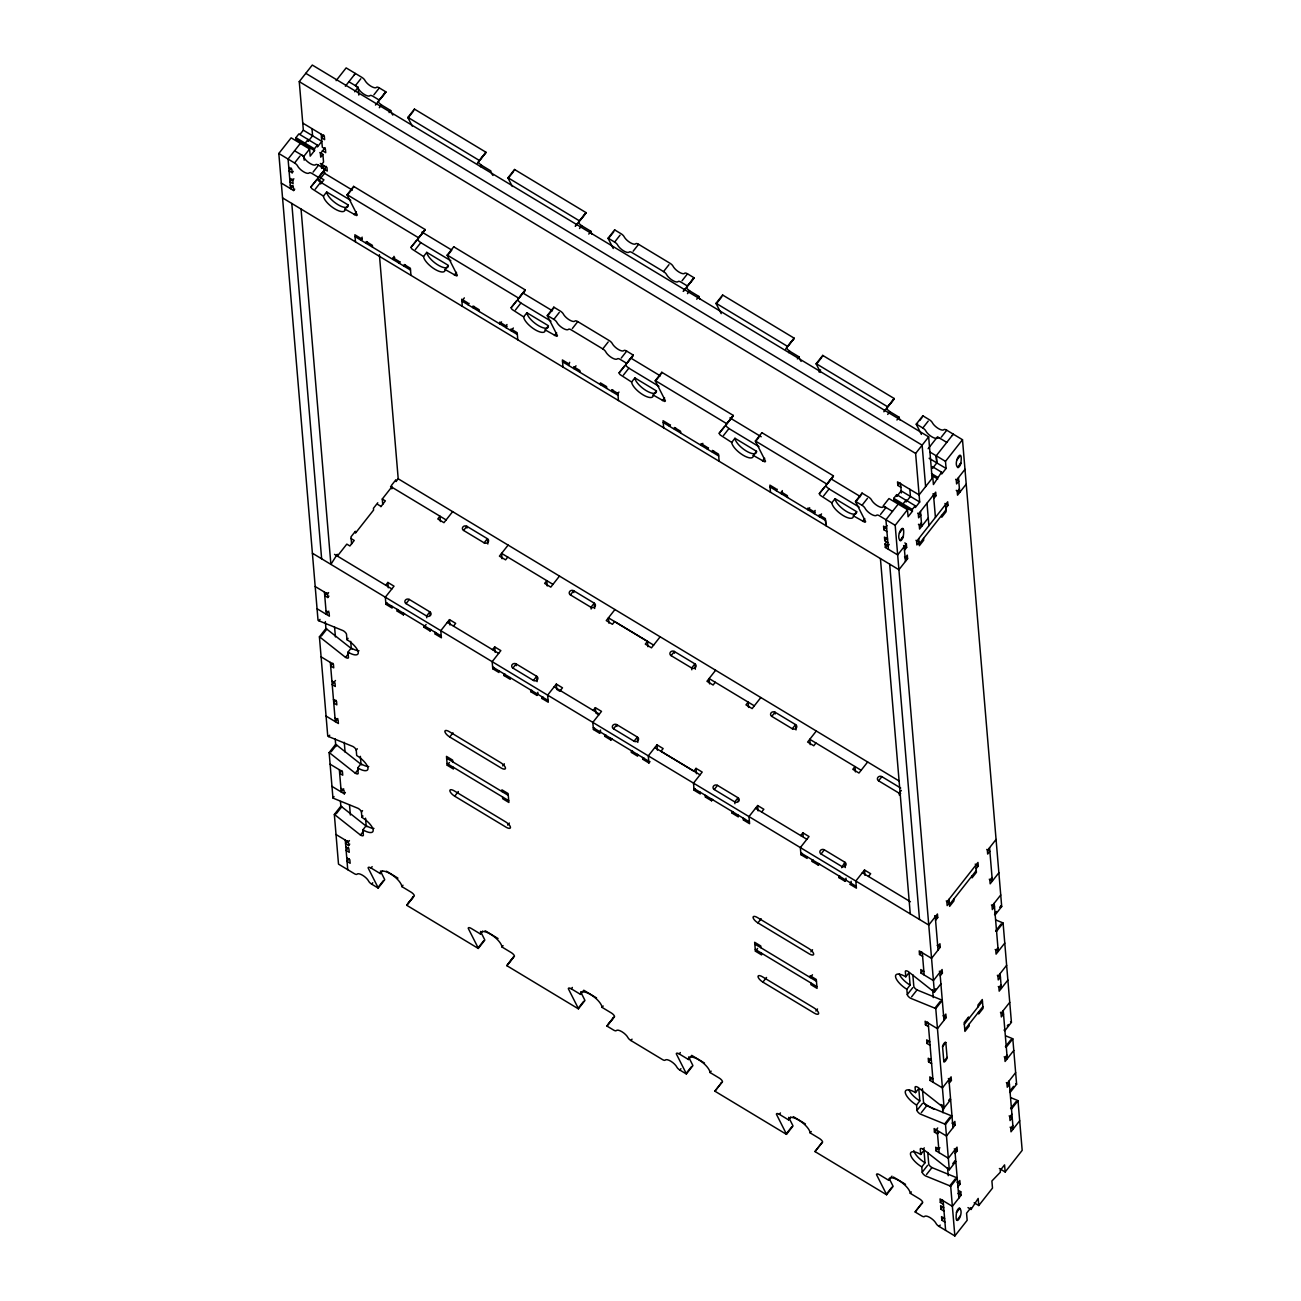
<?xml version="1.0" encoding="UTF-8"?>
<svg xmlns="http://www.w3.org/2000/svg" width="1301" height="1301" viewBox="0 0 1301 1301"><rect width="100%" height="100%" fill="white"/><g stroke="black" fill="none" stroke-linecap="round" stroke-linejoin="round"><path stroke-width="1.5" d="M354.295 74.856L355.384 73.474L345.367 86.224M952.169 435.526L953.259 434.144L936.216 455.805L936.801 462.912M902.227 537.655L903.317 536.272C905.805 518.514 895.137 535.654 900.064 540.403A2.83 0.846 -58.9 0 0 901.804 539.671A2.83 0.846 -58.9 0 0 903.317 536.272L900.064 540.403M959.764 464.49L960.854 463.107C963.342 445.349 952.69 462.489 957.601 467.254A2.83 0.846 -58.9 0 0 959.341 466.506A2.83 0.846 -58.9 0 0 960.854 463.107L957.601 467.254M300.092 134.312L303.344 130.181L299.263 81.621L312.289 65.05L928.654 436.876L932.134 478.329M352.034 649.101L326.811 629.131A3.773 1.382 38.2 0 0 325.933 628.529L319.412 636.807A3.773 1.382 38.2 0 1 320.306 637.409L345.529 657.379A3.773 1.382 38.2 0 0 348.457 657.46L348.001 652.126A13.205 4.83 38.2 0 0 358.279 652.419A13.205 4.83 38.2 0 0 346.96 639.685L346.521 634.368A3.773 1.382 38.2 0 0 343.285 630.725L318.908 620.772A3.773 1.382 38.2 0 1 318.029 620.317L278.821 153.485L291.131 137.841L300.385 143.403L288.074 159.047L290.562 188.661L293.034 185.506M336.113 80.646L346.147 67.896L361.889 77.393A3.789 1.382 38.2 0 1 364.41 79.605L364.898 80.337A7.546 2.748 38.2 0 0 370.899 86.208A7.546 2.748 38.2 0 0 376.509 87.346A3.773 1.382 38.2 0 1 379.323 87.915L385.812 91.834A3.789 1.382 38.2 0 1 385.73 92.257L380.299 99.169M300.352 143.452L309.589 149.03L310.191 156.136L314.533 150.607L296.075 139.418L295.929 137.646L298.856 133.922L308.093 139.5L308.207 141.321L312.582 135.759L311.996 128.653M308.093 139.5L305.133 143.256L305.28 145.029M278.821 153.485L294.579 162.983L299.994 156.071M360.8 78.776L355.368 85.671A3.789 1.382 38.2 0 1 357.905 87.883L358.377 88.614A7.546 2.748 38.2 0 0 364.394 94.485A7.546 2.748 38.2 0 0 370.004 95.623A3.773 1.382 38.2 0 1 372.802 96.193L379.307 100.112A3.789 1.382 38.2 0 1 379.225 100.551L375.485 105.072M291.245 168.138L289.066 170.903L292.156 172.757L293.229 171.374M304.19 160.202L303.865 156.315L309.589 149.03M354.636 91.769L358.149 87.297L348.879 81.752M323.705 135.011L321.542 137.776L324.616 139.63L324.323 136.085L302.743 123.075M314.533 150.607L314.387 148.834L317.314 145.11L308.061 139.532M292.156 179.099L289.993 181.847L293.067 183.717L292.774 180.156L293.863 178.774M325.104 147.663L320.42 153.599L320.729 157.161L322.892 154.396L319.818 152.542M281.309 183.083L293.636 190.531L294.725 189.149M313.086 172.106L318.517 165.211L325.022 169.13A3.773 1.382 38.2 0 1 324.941 169.569L319.509 176.464M373.891 94.81L379.323 87.915M323.835 165.65L321.672 168.414L321.363 164.853L323.542 162.105L322.892 154.396M352.36 190.109L324.518 173.309L324.177 169.163L326.34 166.398M419.605 236.847L425.037 229.952A3.773 1.382 38.2 0 0 425.134 229.529L353.628 186.385L347.123 194.678A3.789 1.382 38.2 0 0 347.286 195.264L357.173 214.795A3.773 1.382 38.2 0 1 356.376 215.511L344.993 209.136A13.189 4.814 38.2 0 1 334.731 208.843A13.189 4.814 38.2 0 1 323.429 196.126L311.947 188.71A3.773 1.382 38.2 0 1 310.939 186.905L316.371 180.01M310.939 186.905L318.42 177.847A3.773 1.382 38.2 0 0 318.501 177.408L325.022 169.13M379.307 100.112L385.812 91.834M318.712 180.693L324.86 172.887M315.265 189.165L320.68 182.254L350.733 200.387M379.307 107.723L381.486 104.958L390.723 110.536A13.189 4.814 38.2 0 0 392.837 115.09M320.68 183.978L323.933 179.831L320.615 177.83M323.412 196.126L326.681 191.979L348.245 204.989L344.993 209.136M389.097 112.602L390.723 110.536M412.206 126.099L408.091 117.952A3.773 1.382 38.2 0 1 407.912 117.366L414.434 109.089L485.923 152.217A3.789 1.382 38.2 0 1 485.842 152.656L480.411 159.551M347.286 195.264L352.717 188.352M408.091 117.952L413.507 111.057M354.23 214.714L356.409 211.949M362.296 238.896L361.206 240.278L362.15 237.124M367.435 242.002L366.345 243.385L366.199 241.596L372.362 245.32L372.509 247.092M394.691 257.419L393.048 259.484L393.992 256.33M423.541 256.525A13.189 4.814 38.2 0 0 434.843 269.242A13.189 4.814 38.2 0 0 445.088 269.518L448.357 265.388L426.777 252.361L423.524 256.508L412.059 249.093A3.773 1.382 38.2 0 1 411.051 247.304L416.483 240.392M411.051 247.304L418.532 238.229A3.773 1.382 38.2 0 0 418.613 237.807L425.134 229.529M477.451 163.194L479.321 160.934A3.789 1.382 38.2 0 0 479.418 160.511L485.923 152.217M400.301 261.826L399.212 263.209L399.065 261.436L392.902 257.712M415.361 249.548L420.792 242.653L450.845 260.769M480.508 166.723L481.598 165.357L490.835 170.919A13.189 4.814 38.2 0 0 492.949 175.472M405.44 264.932L404.351 266.315L404.204 264.526L410.368 268.25L410.953 275.373M445.088 269.518L456.472 275.893A3.773 1.382 38.2 0 0 457.269 275.178L447.398 255.646A3.789 1.382 38.2 0 1 447.219 255.061L453.74 246.783L525.23 289.912A3.773 1.382 38.2 0 1 525.149 290.351L519.717 297.246M512.301 186.482L508.187 178.351A3.773 1.382 38.2 0 1 508.024 177.765L514.529 169.488L586.035 212.616A3.789 1.382 38.2 0 1 585.938 213.039L580.522 219.95M447.398 255.646L451.74 250.134M508.187 178.351L513.619 171.439M454.342 275.096L456.521 272.348M464.343 297.88L461.871 301.035L517.343 334.503M469.124 303.344L468.051 304.727L467.888 302.954L461.725 299.23L462.31 306.369M474.263 306.451L473.174 307.833L473.027 306.06L479.191 309.768L479.337 311.541M627.684 362.377L633.115 355.482A3.773 1.382 38.2 0 0 633.197 355.043L626.692 351.124A3.789 1.382 38.2 0 0 624.285 350.343L623.895 350.554A7.546 2.765 38.2 0 1 618.284 349.416A7.546 2.765 38.2 0 1 612.267 343.545A3.773 1.382 38.2 0 0 609.258 340.602L577.774 321.607A3.789 1.382 38.2 0 0 575.367 320.827L574.977 321.038A7.546 2.765 38.2 0 1 569.35 319.9A7.546 2.765 38.2 0 1 563.349 314.029A3.773 1.382 38.2 0 0 560.341 311.102L553.836 307.166L547.331 315.46A3.789 1.382 38.2 0 0 547.493 316.045L557.381 335.577A3.773 1.382 38.2 0 1 556.584 336.292L545.2 329.917A13.205 4.83 38.2 0 1 534.939 329.625A13.205 4.83 38.2 0 1 523.636 316.891L512.155 309.492A3.773 1.382 38.2 0 1 511.147 307.686L516.578 300.791M511.147 307.686L518.627 298.628A3.773 1.382 38.2 0 0 518.725 298.189L525.23 289.912M575.205 226.244L577.384 223.479M575.692 225.854L579.433 221.333A3.789 1.382 38.2 0 0 579.514 220.894L586.035 212.616M501.519 321.867L499.893 323.949L499.747 322.16L505.91 325.884L506.056 327.657L507.146 326.275M515.472 309.947L520.904 303.035L550.941 321.168M579.53 228.504L581.693 225.74L590.947 231.318A13.189 4.814 38.2 0 0 591.955 234.196M505.91 325.884L506.983 324.502M513.358 327.998L511.195 330.763L511.033 328.99L517.196 332.698L517.782 339.821M523.636 316.907L526.889 312.76L548.453 325.77L545.2 329.917M588.768 234.082L590.947 231.318M337.252 554.307L330.893 564.374L301.051 209.054M377.778 502.771L373.436 508.301L373.582 510.073L355.498 533.085L355.352 531.312L351.01 536.825L351.595 543.932M337.398 556.08L346.814 544.127L349.888 545.981L354.23 540.468L350.912 538.468M382.722 504.365L382.266 499.031L391.682 487.062M380.884 506.707L385.356 500.885L382.266 499.031M326.909 592.898L324.73 595.663L327.819 597.517L328.909 596.134M327.819 597.517L327.527 593.955L328.6 592.589M613.243 248.507L608.299 238.734A3.773 1.382 38.2 0 1 608.12 238.148L614.641 229.87L621.146 233.79A3.789 1.382 38.2 0 1 623.667 236.001L624.138 236.733A7.546 2.748 38.2 0 0 630.156 242.604A7.546 2.748 38.2 0 0 635.766 243.742A3.773 1.382 38.2 0 1 638.58 244.312L670.064 263.306A3.789 1.382 38.2 0 1 672.601 265.518L673.072 266.25A7.546 2.748 38.2 0 0 679.073 272.12A7.546 2.748 38.2 0 0 684.7 273.259A3.773 1.382 38.2 0 1 687.497 273.828L694.002 277.747A3.789 1.382 38.2 0 1 693.905 278.17L688.489 285.082M547.493 316.045L552.925 309.134M608.299 238.734L613.73 231.838M547.331 315.46L553.836 319.379L559.251 312.468M608.12 238.148L614.625 242.084L620.057 235.172M318.908 620.772L319.997 619.39M328.779 611.161L326.307 614.316L324.437 592.101M554.454 335.495L556.617 332.731M321.396 636.026L326.811 629.131M572.342 328.519L577.774 321.607M633.148 251.207L638.58 244.312M385.681 585.222L387.861 582.458L394.024 586.166L385.324 597.208L385.925 604.315L392.089 608.039L391.943 606.266M346.96 639.685L348.05 638.319M332.812 663.217L330.649 665.982L333.723 667.836L333.43 664.291L321.103 656.859M568.716 365.467L569.659 362.312M452.65 511.635L443.95 522.677L437.786 518.953L439.966 516.188L440.405 521.522M348.001 652.126L351.27 647.996L350.701 641.36M385.925 604.315L387.015 602.948M345.529 657.379L348.782 653.232M576.018 365.809L573.855 368.557L573.708 366.784L579.872 370.509L580.018 372.281M335.463 680.488L332.21 684.635L335.284 686.489L334.991 682.944L331.901 681.09M553.836 319.379A3.773 1.382 38.2 0 1 556.828 322.306A7.546 2.765 38.2 0 0 562.845 328.194A7.546 2.765 38.2 0 0 568.456 329.332L568.846 329.12A3.789 1.382 38.2 0 1 571.269 329.901L602.753 348.896L608.185 341.984M614.625 242.084A3.789 1.382 38.2 0 1 617.162 244.279L617.633 245.011A7.546 2.748 38.2 0 0 623.651 250.882A7.546 2.748 38.2 0 0 629.261 252.02A3.773 1.382 38.2 0 1 632.058 252.589L663.543 271.584L668.974 264.688M404.481 613.47L403.391 614.853L397.228 611.145L398.317 609.762M406.058 603.615L409.311 599.468L429.85 611.86A2.83 2.488 -4.8 0 1 430.533 615.324A2.83 2.488 -4.8 0 1 426.598 616.007L406.058 603.615A2.83 2.488 -4.8 0 1 405.375 600.151A2.83 2.488 -4.8 0 1 409.311 599.468M463.595 530.45L466.848 526.303L487.387 538.695A2.83 2.488 -4.8 0 1 488.07 542.159A2.83 2.488 -4.8 0 1 484.135 542.842L463.595 530.45A2.83 2.488 -4.8 0 1 462.912 526.986A2.83 2.488 -4.8 0 1 466.848 526.303L466.994 528.092M335.918 700.231L333.755 702.995L336.829 704.849L336.536 701.304L333.446 699.434M337.805 718.494L335.316 721.648L330.34 662.42M621.276 358.019L626.692 351.124M682.066 280.723L687.497 273.828M319.412 636.807L327.754 736.122A3.773 1.382 38.2 0 0 328.633 736.577L329.722 735.195M484.135 542.842L487.387 538.695L487.842 544.029M727.796 422.776L733.227 415.865A3.773 1.382 38.2 0 0 733.309 415.442L661.802 372.297L655.297 380.591A3.789 1.382 38.2 0 0 655.46 381.177L665.348 400.708A3.773 1.382 38.2 0 1 664.551 401.424L653.167 395.049A13.189 4.814 38.2 0 1 642.905 394.756A13.189 4.814 38.2 0 1 631.603 382.039L620.122 374.623A3.773 1.382 38.2 0 1 619.113 372.818L624.545 365.923M619.113 372.818L626.594 363.76A3.773 1.382 38.2 0 0 626.692 363.321L633.197 355.043M683.171 291.375L685.351 288.611M683.659 290.985L687.4 286.464A3.789 1.382 38.2 0 0 687.481 286.025L694.002 277.747M431.184 629.586L430.094 630.969L423.931 627.245L426.11 624.496M623.439 375.078L628.871 368.167L658.908 386.299M687.497 293.636L689.66 290.871L698.913 296.449A13.205 4.83 38.2 0 0 699.922 299.328M612.95 390.105L611.86 391.487L611.714 389.715L617.877 393.439L618.447 400.578M366.947 826.753L341.74 806.783A3.773 1.382 38.2 0 0 340.846 806.181L334.341 814.475A3.773 1.382 38.2 0 1 335.219 815.077L360.442 835.031A3.773 1.382 38.2 0 0 363.369 835.128L362.93 829.794A13.205 4.83 38.2 0 0 373.192 830.087A13.205 4.83 38.2 0 0 361.889 817.353L361.434 812.019A3.773 1.382 38.2 0 0 358.198 808.393L333.82 798.424A3.773 1.382 38.2 0 1 332.942 797.968L329.137 752.612L335.658 744.335A3.773 1.382 38.2 0 1 336.536 744.936L361.759 764.89M331.104 751.832L336.536 744.936M617.877 393.439L618.967 392.056M631.603 382.039L634.855 377.892L656.42 390.902L653.167 395.049M696.734 299.214L698.913 296.449M453.48 626.123L455.659 623.358L449.495 619.634L440.795 630.676L441.397 637.783L435.233 634.075L436.323 632.693M508.122 545.103L499.421 556.145L505.585 559.853L507.764 557.104M329.137 752.612A3.773 1.382 38.2 0 1 330.031 753.214L355.254 773.184A3.773 1.382 38.2 0 0 358.182 773.266L357.726 767.932A13.205 4.83 38.2 0 0 367.988 768.224A13.205 4.83 38.2 0 0 356.685 755.491L356.246 750.173L357.32 748.791M341.821 770.55L339.659 773.314L342.732 775.185L342.439 771.623L330.112 764.191M721.209 313.639L716.266 303.865A3.773 1.382 38.2 0 1 716.087 303.279L722.608 295.002L794.098 338.13A3.789 1.382 38.2 0 1 794.017 338.569L788.585 345.464M655.46 381.177L660.892 374.265M716.266 303.865L721.697 296.97M332.942 797.968L334.032 796.586M357.726 767.932L360.995 763.785L360.361 756.336M355.254 773.184L358.507 769.037M343.708 788.813L341.22 791.967L339.35 769.769M331.983 786.389L344.31 793.838L345.383 792.455M336.309 813.694L341.74 806.783M662.42 400.627L664.583 397.862M361.434 812.019L362.524 810.637M492.51 649.671L494.689 646.906L500.852 650.614L492.168 661.672L492.77 668.779L498.934 672.487L498.771 670.714M670.47 424.809L669.381 426.191L669.234 424.419L663.071 420.695L663.656 427.834M361.889 817.353L362.963 815.971M347.725 840.885L345.562 843.65L348.635 845.504L349.725 844.121M348.635 845.504L348.343 841.942L349.432 840.576M675.609 427.915L674.52 429.297L674.373 427.525L680.537 431.233L680.683 433.005M559.479 576.083L550.795 587.125L544.631 583.401L546.794 580.653L547.249 585.97M348.57 847.341L346.131 850.447L349.221 852.318L348.912 848.756L345.838 846.902M362.93 829.794L366.183 825.647L365.548 818.183M360.442 835.031L363.695 830.9M492.77 668.779L493.843 667.397M349.221 858.644L347.058 861.408L350.132 863.262L349.839 859.717L346.749 857.863M449.723 736.984A5.659 2.065 38.2 0 1 444.877 731.52A5.659 2.065 38.2 0 1 449.284 731.65L500.641 762.63A5.659 2.065 38.2 0 1 505.487 768.094A5.659 2.065 38.2 0 1 501.096 767.964L449.723 736.984L452.992 732.837M510.073 677.528L510.22 679.301L504.056 675.593L505.146 674.211M512.887 668.063L516.139 663.917L536.695 676.309A2.83 2.488 -4.8 0 1 537.378 679.773A2.83 2.488 -4.8 0 1 533.426 680.456L512.887 668.063A2.83 2.488 -4.8 0 1 512.204 664.6A2.83 2.488 -4.8 0 1 516.139 663.917L516.286 665.689M570.423 594.899L573.692 590.752L594.232 603.16A2.83 2.488 -4.8 0 1 594.915 606.624A2.83 2.488 -4.8 0 1 590.979 607.291L570.423 594.899A2.83 2.488 -4.8 0 1 569.74 591.435A2.83 2.488 -4.8 0 1 573.692 590.752L573.839 592.54M453.236 767.216L453.399 768.989L447.235 765.264L449.398 762.5M702.865 443.332L701.239 445.414L701.076 443.625L707.24 447.349L707.402 449.121L708.476 447.739M380.412 871.052L384.527 879.183A3.773 1.382 38.2 0 1 384.689 879.769L378.184 888.063A3.773 1.382 38.2 0 0 378.006 887.477L368.134 867.946A3.773 1.382 38.2 0 1 371.061 868.027L372.151 866.645M731.715 442.438A13.189 4.814 38.2 0 0 743.017 455.155A13.189 4.814 38.2 0 0 753.279 455.431L756.531 451.301L734.967 438.274L731.699 442.421L720.234 435.006A3.773 1.382 38.2 0 1 719.225 433.217L724.657 426.305M719.225 433.217L726.706 424.142A3.773 1.382 38.2 0 0 726.787 423.719L733.309 415.442M785.625 349.107L787.495 346.847A3.789 1.382 38.2 0 0 787.593 346.424L794.098 338.13M723.535 435.461L728.967 428.566L759.02 446.698M788.682 352.636L789.772 351.27L799.009 356.848A13.189 4.814 38.2 0 0 801.123 361.385M334.341 814.475L338.504 864.124L354.246 873.622A3.773 1.382 38.2 0 0 357.059 874.191A7.546 2.748 38.2 0 1 362.67 875.329A7.546 2.748 38.2 0 1 368.671 881.2A3.773 1.382 38.2 0 0 371.679 884.143L372.769 882.761M371.061 868.027L380.299 873.605L382.478 870.841M713.615 450.845L712.525 452.228L712.379 450.439L718.542 454.163L719.128 461.286M533.426 680.456L536.695 676.309L537.134 681.643M538.029 694.035L536.939 695.417L530.775 691.693L531.865 690.327M378.006 887.477L383.437 880.566M797.383 358.913L799.009 356.848M454.7 796.196A5.659 2.065 38.2 0 1 449.853 790.748A5.659 2.065 38.2 0 1 454.26 790.878L505.617 821.858A5.659 2.065 38.2 0 1 510.464 827.306A5.659 2.065 38.2 0 1 506.073 827.192L454.7 796.196L458.359 791.545M537.866 692.262L536.939 695.417M560.308 690.571L562.487 687.806L556.324 684.082L547.64 695.124L548.241 702.231L542.078 698.523L543.151 697.141M614.95 609.551L606.266 620.593L612.429 624.301L614.592 621.553L647.491 641.36L647.931 646.695M480.508 931.435L484.623 939.582A3.773 1.382 38.2 0 1 484.801 940.168L478.28 948.445L406.79 905.317A3.773 1.382 38.2 0 1 406.871 904.894L414.352 895.82A3.773 1.382 38.2 0 0 411.132 892.193L401.879 886.615L402.968 885.233M753.279 455.431L764.663 461.806A3.773 1.382 38.2 0 0 765.46 461.091L755.572 441.559A3.789 1.382 38.2 0 1 755.393 440.974L761.914 432.696L833.404 475.824A3.773 1.382 38.2 0 1 833.323 476.264L827.891 483.159M820.492 372.395L816.377 364.264A3.773 1.382 38.2 0 1 816.199 363.678L822.72 355.401L894.21 398.529A3.789 1.382 38.2 0 1 894.129 398.952L888.697 405.863M755.572 441.559L758.825 437.429M816.377 364.264L821.793 357.368M502.723 765.899L504.349 763.817M818.963 371.923L820.589 369.858M407.961 903.512L413.393 896.6A3.773 1.382 38.2 0 0 413.311 897.039L406.79 905.317M762.516 461.009L764.695 458.261M593.175 710.411L595.338 707.663L601.501 711.371L592.817 722.413L593.435 729.503L599.598 733.227L600.688 731.845M647.491 641.36L645.312 644.125L651.476 647.833L660.16 636.791L898.861 780.828M507.699 825.11L509.325 823.045M777.315 489.257L776.225 490.64L776.079 488.867L769.916 485.143L770.485 492.282M593.435 729.503L594.524 728.121M782.438 492.363L781.364 493.746L782.291 490.591M600.542 730.072L599.598 733.227M611.99 738.659L610.901 740.041L604.737 736.317L605.827 734.935M613.552 728.788L616.82 724.657L637.36 737.049A2.83 2.488 -4.8 0 1 638.027 740.529A2.83 2.488 -4.8 0 1 634.091 741.212L613.535 728.804A2.83 2.488 -4.8 0 1 612.852 725.34A2.83 2.488 -4.8 0 1 616.804 724.673L616.95 726.446M671.105 655.639L674.357 651.492L694.913 663.868A2.83 2.488 -4.8 0 1 695.596 667.332A2.83 2.488 -4.8 0 1 691.66 667.998L671.105 655.639A2.83 2.488 -4.8 0 1 670.438 652.143A2.83 2.488 -4.8 0 1 674.373 651.476L674.52 653.248M831.827 502.82A13.189 4.814 38.2 0 0 843.129 515.538A13.189 4.814 38.2 0 0 853.375 515.83L856.643 511.683L835.063 498.673L831.811 502.82L820.346 495.405A3.773 1.382 38.2 0 1 819.337 493.599L824.769 486.704M819.337 493.599L826.818 484.541A3.773 1.382 38.2 0 0 826.899 484.118L833.404 475.824M884.469 410.774L885.558 409.392M883.867 411.766L887.607 407.246A3.789 1.382 38.2 0 0 887.689 406.806L894.21 398.529M809.694 507.78L808.067 509.862L807.921 508.073L814.084 511.797L814.231 513.57L815.32 512.187M823.647 495.86L829.079 488.948L859.132 507.081M887.705 414.417L889.868 411.653L899.121 417.231A13.189 4.814 38.2 0 0 900.146 420.109M478.28 948.445A3.773 1.382 38.2 0 0 478.118 947.86L468.23 928.329A3.773 1.382 38.2 0 1 471.173 928.41L480.411 933.988L482.59 931.223M814.084 511.797L815.174 510.415M634.107 741.18L637.36 737.049L637.799 742.399M637.457 754.369L637.604 756.157L631.44 752.433L632.53 751.051M478.118 947.86L483.549 940.965M821.533 513.911L819.37 516.676L819.223 514.903L825.387 518.611L825.972 525.718L825.517 520.416L770.046 486.948M896.942 419.995L899.121 417.231M649.996 761.589L648.906 762.971L642.743 759.247L643.832 757.865M700.117 792.179L700.263 793.952L694.1 790.227L693.514 783.121L702.198 772.078L696.035 768.371L693.856 771.135L660.973 751.311L663.136 748.563L656.972 744.839L648.288 755.881L648.906 762.971M715.631 670.259L706.947 681.301L713.111 685.025L715.29 682.261M580.62 991.834L584.734 999.965A3.773 1.382 38.2 0 1 584.913 1000.55L578.392 1008.844L506.902 965.716A3.773 1.382 38.2 0 1 506.983 965.277L514.464 956.219A3.773 1.382 38.2 0 0 511.228 952.576L501.991 946.998L503.064 945.632M853.375 515.83L864.758 522.205A3.773 1.382 38.2 0 0 865.555 521.49L855.684 501.958A3.789 1.382 38.2 0 1 855.505 501.373L862.026 493.079L868.515 497.015A3.773 1.382 38.2 0 1 871.524 499.942A7.546 2.765 38.2 0 0 877.541 505.813A7.546 2.765 38.2 0 0 883.151 506.951L883.542 506.756A3.789 1.382 38.2 0 1 885.948 507.52L880.533 514.432M921.417 434.42L916.473 424.646A3.773 1.382 38.2 0 1 916.311 424.061L922.816 415.783L929.321 419.703A3.773 1.382 38.2 0 1 932.329 422.646A7.546 2.765 38.2 0 0 938.33 428.517A7.546 2.765 38.2 0 0 943.941 429.655A3.773 1.382 38.2 0 1 946.754 430.224L962.496 439.722L1001.705 906.553L995.184 914.847A3.773 1.382 38.2 0 1 994.517 914.392M855.684 501.958L861.099 495.047M916.473 424.646L917.563 423.28M919.726 420.516L921.905 417.751M855.505 501.373L862.01 505.292L867.442 498.381M916.311 424.061L922.799 427.996L928.231 421.085M508.073 963.895L513.505 956.999A3.773 1.382 38.2 0 0 513.407 957.422L506.902 965.716M903.04 503.894L903.187 505.666L903.008 503.926L905.968 500.169L915.205 505.747L915.351 507.52L919.693 502.007L915.628 453.447L928.654 436.876M862.628 521.408L864.791 518.644M900.91 487.29L897.836 485.436L899.999 482.671M928.133 448.747L937.517 436.811L946.77 442.389M941.322 437.12L946.754 430.224M892.486 511.407L883.249 505.829L888.973 498.543L907.496 509.667L908.082 516.773L912.424 511.244L893.901 500.137L893.754 498.348L896.682 494.64L905.935 500.218M898.243 504.089L885.932 519.733L888.42 549.331M886.94 531.572L883.851 529.718L887.103 525.571M889.624 1179.373L892.909 1185.894A3.773 1.382 38.2 0 1 893.088 1186.479L886.566 1194.757A3.773 1.382 38.2 0 0 886.404 1194.172L876.516 1174.64A3.773 1.382 38.2 0 1 879.46 1174.722L888.697 1180.3A13.205 4.83 38.2 0 1 898.958 1180.576A13.205 4.83 38.2 0 1 910.277 1193.31L919.514 1198.888A3.773 1.382 38.2 0 1 922.751 1202.531L915.27 1211.589A3.773 1.382 38.2 0 0 915.188 1212.012L921.677 1215.931A3.773 1.382 38.2 0 0 924.491 1216.5A7.546 2.748 38.2 0 1 930.101 1217.638A7.546 2.748 38.2 0 1 936.102 1223.509A3.773 1.382 38.2 0 0 939.111 1226.453L954.853 1235.95L950.689 1186.301A3.773 1.382 38.2 0 0 949.811 1185.829L925.434 1175.876A3.773 1.382 38.2 0 1 922.198 1172.25L921.758 1166.916A13.205 4.83 38.2 0 1 910.456 1154.182A13.205 4.83 38.2 0 1 920.718 1154.475L920.262 1149.141A3.773 1.382 38.2 0 1 923.19 1149.238L948.413 1169.192A3.773 1.382 38.2 0 0 949.307 1169.794L945.502 1124.438A3.773 1.382 38.2 0 0 944.624 1123.983L920.246 1114.03A3.773 1.382 38.2 0 1 917.01 1110.387L916.555 1105.053A13.205 4.83 38.2 0 1 905.252 1092.336A13.205 4.83 38.2 0 1 915.514 1092.629L915.075 1087.294A3.773 1.382 38.2 0 1 918.002 1087.376L943.225 1107.346A3.773 1.382 38.2 0 0 944.103 1107.948L935.777 1008.633A3.773 1.382 38.2 0 0 934.899 1008.177L910.521 998.225A3.773 1.382 38.2 0 1 907.285 994.582L906.846 989.248A13.205 4.83 38.2 0 1 895.527 976.531A13.205 4.83 38.2 0 1 905.789 976.823L905.35 971.489A3.773 1.382 38.2 0 1 908.277 971.571L933.5 991.541A3.773 1.382 38.2 0 0 934.394 992.143L895.186 525.311L907.496 509.667M945.485 461.351L936.248 455.773L936.834 462.88L932.492 468.393L932.345 466.62L941.599 472.198L941.745 473.971L946.087 468.458L945.485 461.351L962.496 439.722M760.825 697.547L752.141 708.59L745.977 704.866L748.14 702.117L748.595 707.435M887.851 542.533L884.778 540.663L886.94 537.915M904.813 542.94L906.358 543.867L897.674 554.909L885.347 547.477L885.054 543.932L886.127 542.55M912.424 511.244L912.277 509.472L915.205 505.747M897.836 485.436L897.527 481.89L919.108 494.9L932.817 477.451L933.419 484.557L941.599 472.198M694.1 790.227L695.189 788.861M885.347 547.477L887.51 544.712M889.217 544.403L888.128 545.786L885.054 543.932M899.43 533.003L902.699 528.873M956.983 459.855L960.236 455.708M933.825 498.462L935.988 495.714L935.695 492.152L918.327 514.237L918.62 517.798L920.799 515.033L917.709 513.179M712.655 799.383L711.566 800.765L705.402 797.058L706.492 795.675M921.433 522.726L919.27 525.49L919.563 529.052L928.247 517.993M964.984 469.336L956.3 480.378L956.593 483.923L958.772 481.175L955.682 479.305M714.233 789.528L717.485 785.381L738.025 797.773A2.83 2.488 -4.8 0 1 738.708 801.237A2.83 2.488 -4.8 0 1 734.772 801.92L714.233 789.528A2.83 2.488 -4.8 0 1 713.55 786.064A2.83 2.488 -4.8 0 1 717.485 785.381M771.769 716.363L775.022 712.216L795.578 724.608A2.83 2.488 -4.8 0 1 796.261 728.088A2.83 2.488 -4.8 0 1 792.309 728.755L771.769 716.363A2.83 2.488 -4.8 0 1 771.086 712.899A2.83 2.488 -4.8 0 1 775.022 712.216L775.185 714.005M904.488 550.193L906.651 547.428L906.358 543.867M905.138 557.885L907.301 555.12L907.594 558.682L898.91 569.724L282.561 197.898M959.422 488.867L957.243 491.632L957.536 495.177L966.22 484.135M915.969 540.305L919.043 542.159L916.88 544.924L916.571 541.362L947.697 501.796L948.006 505.341L945.827 508.106L946.12 511.667L941.778 517.18L941.631 515.407M919.173 543.981L945.941 509.927L945.502 504.593M578.392 1008.844A3.773 1.382 38.2 0 0 578.229 1008.259L568.342 988.727A3.773 1.382 38.2 0 1 571.269 988.809L572.359 987.426M571.269 988.809L580.522 994.387L583.775 990.24L596.557 997.948M792.309 728.755L795.578 724.608L796.017 729.942M578.229 1008.259L583.645 1001.347M738.122 815.109L738.285 816.882L732.121 813.158L733.195 811.791M761.654 812.035L763.833 809.271L757.67 805.547L748.986 816.589L749.571 823.696L743.408 819.988L744.497 818.605M816.296 731.016L807.612 742.058L813.775 745.766L815.938 743.017M688.587 1056.965L692.701 1065.112A3.773 1.382 38.2 0 1 692.88 1065.698L686.359 1073.976L679.854 1070.056A3.773 1.382 38.2 0 1 677.333 1067.845L675.902 1065.649A7.546 2.748 38.2 0 0 666.014 1059.681L664.844 1060.315A3.773 1.382 38.2 0 1 662.42 1059.534L630.936 1040.54A3.773 1.382 38.2 0 1 628.399 1038.328L626.984 1036.133A7.546 2.748 38.2 0 0 617.097 1030.181L615.91 1030.799A3.773 1.382 38.2 0 1 613.503 1030.018L606.998 1026.099A3.773 1.382 38.2 0 1 607.095 1025.676L614.576 1016.601A3.773 1.382 38.2 0 0 611.34 1012.975L602.087 1007.397L603.176 1006.015M608.169 1024.294L613.6 1017.382A3.773 1.382 38.2 0 0 613.519 1017.821L606.998 1026.099M630.936 1040.54L632.026 1039.157M800.7 835.584L802.863 832.819L809.027 836.543L800.343 847.585L800.944 854.692L807.108 858.4L806.962 856.627M867.653 761.996L858.969 773.038L852.805 769.314L854.985 766.565L855.424 771.883M800.944 854.692L802.034 853.31M757.914 922.897A5.659 2.065 38.2 0 1 753.068 917.433A5.659 2.065 38.2 0 1 757.458 917.563L808.815 948.543A5.659 2.065 38.2 0 1 813.678 954.007A5.659 2.065 38.2 0 1 809.271 953.877L757.914 922.897L761.166 918.75M819.484 863.848L818.41 865.214L812.247 861.506L813.32 860.124M821.061 853.976L824.33 849.829L844.869 862.221A2.83 2.488 -4.8 0 1 845.552 865.685A2.83 2.488 -4.8 0 1 841.617 866.368L821.061 853.976A2.83 2.488 -4.8 0 1 820.378 850.512A2.83 2.488 -4.8 0 1 824.33 849.829M900.682 793.626A2.83 2.488 -4.8 0 1 899.154 793.203L878.598 780.811L881.867 776.664L900.699 788.032M761.427 953.129L761.573 954.901L755.409 951.177L757.572 948.429M686.359 1073.976A3.773 1.382 38.2 0 0 686.18 1073.39L676.309 1053.859A3.773 1.382 38.2 0 1 679.236 1053.94L680.325 1052.558M679.854 1070.056L680.943 1068.674M679.236 1053.94L688.489 1059.518L691.742 1055.371L704.524 1063.08M901.317 790.439L899.154 793.203L899.3 794.992M846.203 879.948L845.113 881.33L838.95 877.622L840.039 876.24M686.18 1073.39L691.612 1066.478M762.874 982.109A5.659 2.065 38.2 0 1 758.028 976.661A5.659 2.065 38.2 0 1 762.435 976.791L813.792 1007.771A5.659 2.065 38.2 0 1 818.638 1013.219A5.659 2.065 38.2 0 1 814.247 1013.105L762.874 982.109L766.549 977.458M846.057 878.175L845.113 881.33M851.179 881.281L850.252 884.436L856.416 888.144L855.814 881.037L864.498 869.995L870.662 873.719L868.499 876.484M850.252 884.436L851.342 883.054M788.699 1117.364L792.813 1125.495A3.773 1.382 38.2 0 1 792.976 1126.081L786.471 1134.358L714.965 1091.23A3.773 1.382 38.2 0 1 715.062 1090.807L722.527 1081.733A3.773 1.382 38.2 0 0 719.307 1078.106L710.053 1072.528L711.143 1071.146M810.897 951.812L812.523 949.746M714.965 1091.23L721.567 1082.513A3.773 1.382 38.2 0 0 721.486 1082.952M812.458 974.774L810.279 977.539L810.133 975.766L816.296 979.474L817.044 988.37L810.881 984.646L810.734 982.873M815.873 1011.023L817.5 1008.958M786.471 1134.358A3.773 1.382 38.2 0 0 786.292 1133.773L776.421 1114.241A3.773 1.382 38.2 0 1 779.348 1114.323L780.437 1112.94M996.062 839.454L987.378 850.496L987.67 854.058L989.85 851.293L986.76 849.439M935.565 920.311L937.728 917.547L937.436 914.001L928.751 925.044L312.403 553.218M976.108 868.759L978.287 865.994L977.978 862.449L946.868 902.016L947.161 905.577L949.34 902.813L946.25 900.942M949.47 904.602L976.238 870.564M779.348 1114.323L788.585 1119.901L790.764 1117.136M922.604 956.333L919.514 954.479L921.693 951.714M905.789 976.823L909.057 972.676L910.098 985.117L906.846 989.248M786.292 1133.773L791.724 1126.877M937.761 946.526L939.94 943.762L940.233 947.307L931.549 958.349L919.222 950.917L919.514 954.479M992.045 877.508L989.882 880.257L990.175 883.818L998.859 872.776M940.233 975.831L942.396 973.067L942.103 969.521L933.419 980.564L921.092 973.132L923.255 970.367M907.285 994.582L912.717 987.687M911.594 996.842L917.026 989.931L941.404 999.9A3.773 1.382 38.2 0 1 942.282 1000.355L935.777 1008.633M886.566 1194.757L815.077 1151.629A3.773 1.382 38.2 0 1 815.158 1151.19L822.639 1142.132A3.773 1.382 38.2 0 0 819.402 1138.489L810.165 1132.911L811.255 1131.545M1000.729 894.974L992.045 906.016L992.338 909.578L994.517 906.813L991.427 904.959M934.59 990.159L935.663 988.776M995.379 912.847L996.468 911.481M999.721 907.334L1000.811 905.951M934.394 992.143L940.899 983.865M815.077 1151.629L821.679 1142.912A3.773 1.382 38.2 0 0 821.582 1143.335M934.899 1008.177L940.33 1001.282M995.688 930.882L1001.12 923.97M996.111 920.1L1002.209 922.588A3.773 1.382 38.2 0 1 1003.087 923.043L996.566 931.337A3.773 1.382 38.2 0 0 995.899 930.979M928.507 1026.652L925.434 1024.798L927.597 1022.033M943.664 1016.845L945.843 1014.081L946.136 1017.642L937.452 1028.684L925.125 1021.236L925.434 1024.798M997.948 947.827L995.785 950.592L996.078 954.137L1004.762 943.095M930.069 1045.305L926.995 1043.451L929.158 1040.686M931.614 1063.665L928.54 1061.811L930.703 1059.047M942.575 1046.752L945.827 1042.605L947.079 1057.404A2.83 0.846 -58.9 0 1 945.567 1060.819A2.83 0.846 -58.9 0 1 943.827 1061.551L942.575 1046.752A2.83 0.846 -58.9 0 1 944.087 1043.337A2.83 0.846 -58.9 0 1 945.827 1042.605M1006.632 965.309L997.948 976.352L998.241 979.897L1000.42 977.132L997.33 975.278M964.334 1024.342L982.418 1001.331M964.773 1029.66L982.873 1006.665M915.514 1092.629L918.782 1088.482L919.823 1100.922L916.555 1105.053M1001.054 984.841L998.892 987.605L999.184 991.151L1007.868 980.108M943.827 1061.551L947.079 1057.404M949.242 1083.164L951.405 1080.415L951.112 1076.854L942.428 1087.896L930.101 1080.464L932.264 1077.7M917.01 1110.387L922.442 1103.492M921.319 1112.648L926.751 1105.736L951.129 1115.705A3.773 1.382 38.2 0 1 952.007 1116.16L945.502 1124.438M1009.739 1002.323L1001.054 1013.365L1001.347 1016.91L1003.526 1014.146L1000.436 1012.292M948.657 1100.435L949.73 1099.052A3.773 1.382 38.2 0 0 950.624 1099.654L944.103 1107.948M1007.283 1025.904L1008.356 1024.521M1003.087 923.043L1011.43 1022.358L1004.909 1030.636A3.773 1.382 38.2 0 1 1004.014 1030.034M888.697 1180.3L891.949 1176.153M938.606 1132.618L937.517 1133.984L934.443 1132.13L937.696 1127.983M886.404 1194.172L891.835 1187.26M923.19 1149.238L924.279 1147.856M920.718 1154.475L923.97 1150.344L925.011 1162.769L921.758 1166.916M944.624 1123.983L950.055 1117.071M1010.844 1039.775L1005.413 1046.687A3.773 1.382 38.2 0 1 1006.291 1047.142L1012.812 1038.848A3.773 1.382 38.2 0 0 1011.934 1038.393L1005.836 1035.905M952.69 1124.178L954.853 1121.413L955.162 1124.975L946.461 1136.017L934.134 1128.585L934.443 1132.13M1006.974 1055.16L1004.795 1057.924L1005.088 1061.47L1013.788 1050.427M955.145 1153.499L957.325 1150.735L957.016 1147.173L948.331 1158.215L936.004 1150.783L938.184 1148.019M939.875 1147.71L938.785 1149.092L935.712 1147.238L936.004 1150.783M922.198 1172.25L927.629 1165.338M910.277 1193.31L911.35 1191.927M926.523 1174.494L931.955 1167.599L956.333 1177.551A3.773 1.382 38.2 0 1 957.211 1178.007L950.689 1186.301M1015.642 1072.642L1006.958 1083.684L1007.25 1087.229L1009.43 1084.481L1006.34 1082.611M952.755 1163.679L954.934 1160.915M1010.308 1090.514L1013.56 1086.368M915.188 1212.012L921.775 1203.295A3.773 1.382 38.2 0 0 921.693 1203.734M949.307 1169.794L955.812 1161.517A3.773 1.382 38.2 0 1 955.145 1161.077M1012.812 1038.848L1016.618 1084.221L1010.096 1092.498A3.773 1.382 38.2 0 1 1009.657 1092.206M949.811 1185.829L955.243 1178.934M1016.048 1101.638L1010.617 1108.533A3.773 1.382 38.2 0 1 1011.495 1108.989L1018 1100.711A3.773 1.382 38.2 0 0 1017.122 1100.256L1011.04 1097.768M943.42 1204.319L940.347 1202.449L942.509 1199.701M957.65 1183.26L959.813 1180.495L960.122 1184.04L957.943 1186.805M1011.934 1114.241L1009.755 1116.99L1010.048 1120.551L1012.227 1117.787L1009.137 1115.933M944.006 1211.133L940.916 1209.263L943.095 1206.499M958.593 1194.497L960.756 1191.749L959.227 1190.822M1012.877 1125.479L1010.698 1128.243L1011.007 1131.805L1019.691 1120.763M960.756 1191.749L961.065 1195.294L952.381 1206.336L940.054 1198.904L940.347 1202.449M944.916 1222.078L941.843 1220.224L944.006 1217.46M939.111 1226.453L940.2 1225.07M956.495 1212.565L959.764 1208.418C964.675 1213.182 954.007 1230.323 956.495 1212.565A2.83 0.846 -58.9 0 1 958.024 1209.166A2.83 0.846 -58.9 0 1 959.764 1208.418M957.129 1219.964L960.382 1215.817M967.977 1207.588L971.066 1209.458L978.173 1198.432L978.775 1205.539L974.156 1202.758M954.853 1235.95L967.163 1220.305L966.562 1213.199L970.904 1207.686L971.066 1209.458M978.775 1205.539L992.5 1188.089L991.899 1180.983L1000.371 1172.185L1000.225 1170.412L1004.567 1164.883L1005.169 1171.99L999.379 1168.509M1005.169 1171.99L1022.179 1150.36L1018 1100.711M385.73 92.257L378.249 101.315A3.773 1.382 38.2 0 0 379.258 103.121L381.486 104.958M324.941 169.569L317.46 178.627A3.773 1.382 38.2 0 0 318.469 180.416L320.68 182.254M485.842 152.656L478.361 161.714A3.773 1.382 38.2 0 0 479.37 163.519L481.598 165.357M425.037 229.952L417.556 239.01A3.773 1.382 38.2 0 0 418.564 240.815L420.792 242.653M585.938 213.039L578.473 222.097A3.773 1.382 38.2 0 0 579.482 223.902L581.693 225.74M525.149 290.351L517.668 299.409A3.773 1.382 38.2 0 0 518.676 301.198L520.904 303.035M693.905 278.17L686.424 287.228A3.773 1.382 38.2 0 0 687.432 289.033L689.66 290.871M633.115 355.482L625.635 364.54A3.773 1.382 38.2 0 0 626.643 366.345L628.871 368.167M794.017 338.569L786.536 347.627A3.773 1.382 38.2 0 0 787.544 349.432L789.772 351.27M733.227 415.865L725.747 424.923A3.773 1.382 38.2 0 0 726.755 426.728L728.967 428.566M894.129 398.952L886.648 408.026A3.773 1.382 38.2 0 0 887.656 409.815L889.868 411.653M833.323 476.264L825.842 485.322A3.773 1.382 38.2 0 0 826.851 487.127L829.079 488.948M328.633 736.577L353.01 746.53A3.773 1.382 38.2 0 1 356.246 750.173M407.912 117.366L479.418 160.511M508.024 177.765L579.514 220.894M687.481 286.025L680.976 282.106A3.773 1.382 38.2 0 0 678.179 281.536A7.546 2.748 38.2 0 1 672.568 280.398A7.546 2.748 38.2 0 1 666.551 274.527L666.079 273.795A3.789 1.382 38.2 0 0 663.543 271.584M716.087 303.279L787.593 346.424M816.199 363.678L887.689 406.806M305.784 73.328L922.133 445.153L925.613 486.607M930.052 452.097L936.216 455.805M929.109 458.277L946.087 468.458M299.263 81.621L915.628 453.447M931.451 473.548L937.614 477.256M931.597 475.32L937.761 479.044M956.235 490.331L959.715 492.412L958.463 477.613M932.915 493.843L935.988 495.714M944.916 503.487L948.006 505.341M303.344 130.181L321.802 141.37L317.46 146.899L317.314 145.11M919.693 502.007L901.17 490.884L896.828 496.413L896.682 494.64M322.388 150.656L325.705 152.672L325.413 149.111L322.323 147.257L321.201 134.263M295.929 137.646L314.387 148.834M893.754 498.348L912.277 509.472M320.322 163.471L326.958 167.471L327.25 171.016L324.177 169.163M918.425 524.287L921.742 526.287L920.49 511.472M294.595 150.77L303.865 156.315M421.947 232.082L451.528 249.922M522.856 292.969L552.437 310.809M630.741 358.035L660.306 375.875M729.91 417.865L761.231 436.762M830.819 478.752L860.4 496.592M318.501 177.408L312.012 173.488A3.773 1.382 38.2 0 0 309.199 172.919A7.546 2.765 38.2 0 1 303.588 171.781A7.546 2.765 38.2 0 1 297.571 165.91A3.773 1.382 38.2 0 0 294.579 162.983M347.123 194.678L418.613 237.807M447.219 255.061L518.725 298.189M626.692 363.321L620.187 359.401A3.789 1.382 38.2 0 0 617.78 358.637L617.373 358.832A7.546 2.765 38.2 0 1 611.763 357.694A7.546 2.765 38.2 0 1 605.762 351.823A3.773 1.382 38.2 0 0 602.753 348.896M655.297 380.591L726.787 423.719M755.393 440.974L826.899 484.102M895.186 525.311L879.443 515.814A3.789 1.382 38.2 0 0 877.037 515.033L876.63 515.245A7.546 2.765 38.2 0 1 871.019 514.106A7.546 2.765 38.2 0 1 865.019 508.219A3.773 1.382 38.2 0 0 862.01 505.292M318.094 179.619L321.184 181.489M288.773 167.341L291.847 169.211L292.156 172.757M886.632 528.027L883.558 526.157L883.851 529.718M903.577 545.574L906.651 547.428M289.684 178.302L292.774 180.156M887.558 538.972L884.469 537.118L884.778 540.663M290.269 185.116L293.343 186.97L293.636 190.531M904.52 556.812L907.594 558.682M361.06 238.506L354.897 234.782L355.482 241.905M568.57 363.695L562.406 359.97L562.975 367.11M781.218 491.973L787.381 495.681L787.528 497.47M355.027 236.587L410.498 270.055M562.52 361.792L617.991 395.244M663.201 422.5L718.689 455.968M397.943 478.638L660.144 636.807M390.56 486.395L446.129 519.912M552.958 584.36L501.601 553.38L502.056 558.714M653.639 645.101L608.429 617.829L608.884 623.163M754.304 705.825L709.11 678.553L709.549 683.887M861.148 770.273L809.775 739.293L810.23 744.627M975.197 864.14L978.287 865.994M377.697 504.414L381.014 506.414M989.264 879.2L992.354 881.053L989.557 847.748M995.167 949.519L998.257 951.373L994.208 903.268M934.655 915.693L937.728 917.547M334.536 554.356L391.845 588.93M447.316 622.398L498.673 653.378M554.145 686.847L599.354 714.119M654.826 747.587L700.019 774.843M755.491 808.311L806.864 839.291M862.335 872.76L910.407 901.756M559.853 691.27L556.779 689.416L556.324 684.082M598.867 714.851L595.793 712.981L595.338 707.663M385.779 602.542L441.25 636.01M492.607 666.99L548.079 700.458M593.272 727.747L648.744 761.215M693.953 788.455L749.425 821.923M800.798 852.903L856.269 886.371M937.159 945.453L940.233 947.307M998.274 986.532L1001.363 988.386L1000.111 973.587M315.2 586.523L327.527 593.955M939.322 971.213L942.396 973.067M325.998 610.754L329.088 612.625L329.381 616.17L317.054 608.738M923.873 971.424L920.783 969.57L921.092 973.132M943.062 1015.772L946.136 1017.642M1004.177 1056.851L1007.267 1058.721L1003.234 1010.601M929.776 1041.759L926.702 1039.889L926.995 1043.451M446.633 758.158L508.268 795.35M754.808 944.071L816.443 981.263M447.072 763.492L508.707 800.668M755.263 949.405L816.898 986.581M931.321 1060.12L928.231 1058.25L928.54 1061.811M948.331 1078.545L951.405 1080.415M335.024 718.103L338.097 719.957L338.39 723.502L326.063 716.07M932.882 1078.773L929.808 1076.903L930.101 1080.464M1010.096 1127.186L1013.17 1129.04L1009.137 1080.92M923.531 1103.069L933.744 1109.233M952.072 1123.121L955.162 1124.975M954.235 1148.881L957.325 1150.735M340.927 788.422L344.001 790.276L344.31 793.838M957.032 1182.186L960.122 1184.04M957.975 1193.44L961.065 1195.294M336.016 834.51L348.343 841.942M386.446 871.198L397.943 878.126M485.11 930.719L498.055 938.525M793.285 1116.632L805.433 1123.95M893.397 1177.015L905.545 1184.349M943.697 1207.572L940.623 1205.718L940.916 1209.263M944.624 1218.533L941.534 1216.663L941.843 1220.224M371.679 884.143L378.184 888.063M940.916 1104.435L943.599 1109.769M975.799 865.23L976.417 872.32L972.075 877.833L971.912 876.061M978.092 1006.828L977.945 1005.055L982.288 999.526L983.036 1008.421L978.694 1013.934L978.547 1012.162M933.516 494.917L935.419 517.424M927.011 503.194L928.898 525.702M968.692 1018.797L968.529 1017.024L964.187 1022.537L964.935 1031.417L969.278 1025.904L969.131 1024.131M923.547 538.419L923.694 540.191L919.352 545.704L918.717 538.647M953.828 899.056L953.975 900.845L949.632 906.358L949.014 899.284M909.854 489.322L910.424 496.462L906.081 501.991L905.968 500.169M900.585 483.777L901.382 492.981M904.179 546.631L905.431 561.447M935.273 916.766L938.07 950.072M939.924 972.286L943.973 1020.391M948.949 1079.619L952.982 1127.739M954.853 1149.938L958.886 1198.058M932.622 989.785L933.272 997.591M942.298 1104.939L942.949 1112.745M947.567 1167.761L948.234 1175.697M889.673 564.146L919.514 919.465M922.311 952.771L924.165 974.986M928.215 1023.106L933.175 1082.318M937.224 1130.439L939.094 1152.653M943.127 1200.758L945.616 1230.372M880.419 558.568L910.261 913.887M912.83 974.758L913.806 986.304A3.773 1.382 38.2 0 0 917.026 989.931M922.393 1088.628L923.531 1102.11A3.773 1.382 38.2 0 0 926.751 1105.736M927.743 1152.41L928.719 1163.956A3.773 1.382 38.2 0 0 931.955 1167.599M864.498 869.995L864.954 875.329M845.308 867.556L844.869 862.221L841.714 867.702M838.803 875.833L838.95 877.622M818.248 863.441L818.41 865.214M812.084 859.733L812.247 861.506M802.863 832.819L803.172 836.364M757.67 805.547L758.109 810.881M760.971 947.795L760.825 946.022L754.661 942.298L755.409 951.177M743.261 818.199L743.408 819.988M738.334 801.335L738.025 797.773L734.772 801.92L734.919 803.693M731.959 811.385L732.121 813.158M711.419 798.993L711.566 800.765M695.352 669.218L694.897 663.884L691.644 668.031L691.807 669.787M705.256 795.269L705.402 797.058M696.035 768.371L696.474 773.705M656.972 744.839L657.428 750.173M642.596 757.475L642.743 759.247M606.721 388.397L606.575 386.608L600.411 382.901L600.558 384.673M631.294 750.661L631.44 752.433M610.754 738.269L610.901 740.041M594.671 608.478L594.232 603.16L590.979 607.291L591.126 609.063M604.591 734.545L604.737 736.317M541.915 696.734L542.078 698.523M530.629 689.92L530.775 691.693M503.91 673.804L504.056 675.593M494.689 646.906L495.128 652.24M502.105 791.626L501.958 789.853L508.122 793.561L508.87 802.457L502.706 798.733L502.544 796.96M449.495 619.634L449.935 624.968M452.797 761.882L452.65 760.109L446.487 756.385L447.235 765.264M435.087 632.286L435.233 634.075M430.159 615.422L429.85 611.86L426.598 616.007L426.744 617.78M429.948 629.196L430.094 630.969M423.784 625.472L423.931 627.245M379.388 254.687L398.204 478.784L396.024 481.549L395.878 479.776L391.536 485.289L391.829 488.851M403.245 613.08L403.391 614.853M358.149 87.297L358.8 95.071M397.081 609.356L397.228 611.145M387.861 582.458L388.3 587.776M334.585 627.163L335.414 636.921M344.261 742.302L345.074 752.076M349.53 805.091L350.359 815.011M291.798 203.476L321.64 558.796M345.269 840.088L347.741 869.702M325.348 621.585L325.998 629.391M335.186 738.675L335.837 746.498M340.455 801.497L340.96 807.449M878.598 780.811A2.83 2.488 -4.8 0 1 877.931 777.347A2.83 2.488 -4.8 0 1 881.867 776.664M788.585 1119.901A13.205 4.83 38.2 0 1 798.863 1120.194A13.205 4.83 38.2 0 1 810.165 1132.911M688.489 1059.518A13.205 4.83 38.2 0 1 698.751 1059.795A13.205 4.83 38.2 0 1 710.053 1072.528M580.522 994.387A13.205 4.83 38.2 0 1 590.784 994.663A13.205 4.83 38.2 0 1 602.087 1007.397M480.411 933.988A13.205 4.83 38.2 0 1 490.672 934.281A13.205 4.83 38.2 0 1 501.991 946.998M380.299 873.605A13.205 4.83 38.2 0 1 390.576 873.882A13.205 4.83 38.2 0 1 401.879 886.615M910.098 985.117A13.205 4.83 38.2 0 1 899.251 974.107M359.027 650.776A13.205 4.83 38.2 0 1 351.27 647.996M925.011 1162.769A13.205 4.83 38.2 0 1 913.79 1150.588M373.956 828.428A13.205 4.83 38.2 0 1 366.183 825.647M368.752 766.565A13.205 4.83 38.2 0 1 360.995 763.785M919.823 1100.922A13.205 4.83 38.2 0 1 908.976 1089.913M1001.705 906.553A3.773 1.382 38.2 0 1 1001.022 906.114M1016.618 1084.221A3.773 1.382 38.2 0 1 1015.723 1083.619M1011.43 1022.358A3.773 1.382 38.2 0 1 1010.535 1021.757M656.436 390.902A13.205 4.83 38.2 0 1 646.158 390.609A13.205 4.83 38.2 0 1 634.839 377.892M661.981 372.883A3.789 1.382 38.2 0 1 661.802 372.297M756.531 451.301A13.205 4.83 38.2 0 1 746.27 451.008A13.205 4.83 38.2 0 1 734.951 438.274M762.093 433.282A3.789 1.382 38.2 0 1 761.914 432.696M856.643 511.683A13.221 4.83 38.2 0 1 846.366 511.391A13.221 4.83 38.2 0 1 835.047 498.657M862.189 493.664A3.789 1.382 38.2 0 1 862.026 493.079M301.084 154.689A3.773 1.382 38.2 0 1 304.092 157.632A7.546 2.765 38.2 0 0 310.11 163.503A7.546 2.765 38.2 0 0 315.72 164.642A3.773 1.382 38.2 0 1 318.517 165.211M348.245 204.989A13.205 4.83 38.2 0 1 337.984 204.696A13.205 4.83 38.2 0 1 326.665 191.979M353.807 186.97A3.789 1.382 38.2 0 1 353.628 186.385M448.292 266.315A13.205 4.83 38.2 0 1 437.201 264.526A13.205 4.83 38.2 0 1 426.777 252.361M453.903 247.369A3.789 1.382 38.2 0 1 453.74 246.783M548.404 326.714A13.205 4.83 38.2 0 1 537.297 324.925A13.205 4.83 38.2 0 1 526.889 312.76M554.015 307.752A3.789 1.382 38.2 0 1 553.836 307.166M614.82 230.456A3.773 1.382 38.2 0 1 614.641 229.87M514.708 170.073A3.773 1.382 38.2 0 1 514.529 169.488M414.596 109.674A3.773 1.382 38.2 0 1 414.434 109.089M937.826 437.738A3.773 1.382 38.2 0 1 940.233 438.502M937.436 437.933A7.546 2.765 38.2 0 1 931.825 436.794A7.546 2.765 38.2 0 1 925.808 430.924A3.773 1.382 38.2 0 0 922.799 427.996M922.994 416.369A3.773 1.382 38.2 0 1 922.816 415.783M822.882 355.986A3.773 1.382 38.2 0 1 822.72 355.401M820.459 370.931A13.189 4.814 38.2 0 1 819.955 371.728M722.771 295.587A3.773 1.382 38.2 0 1 722.608 295.002"/></g></svg>
